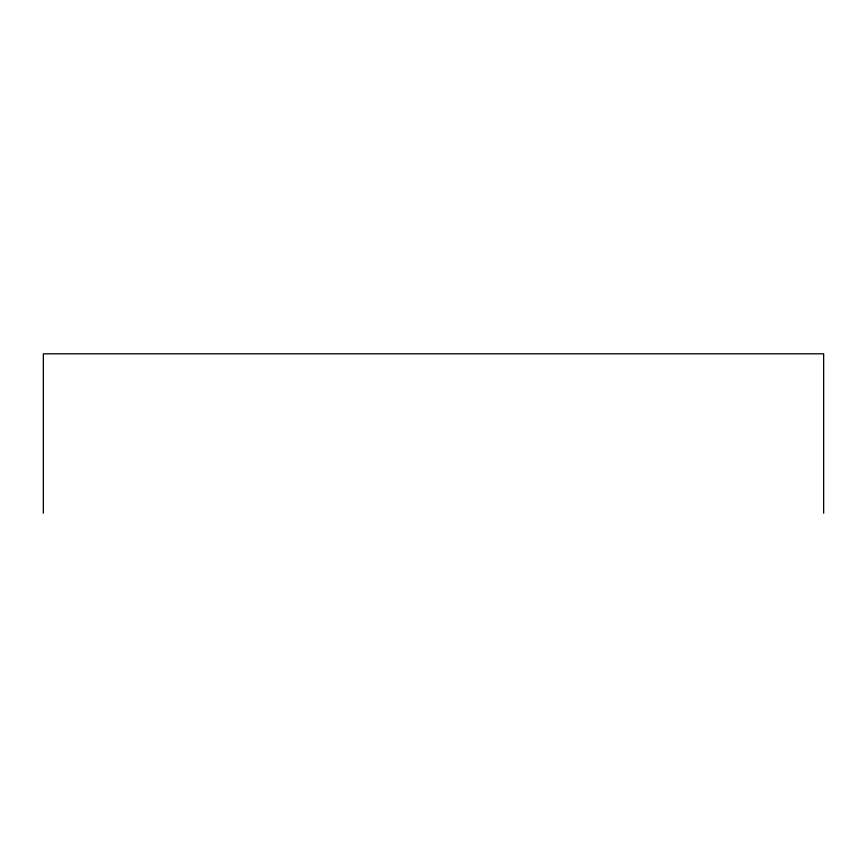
<?xml version="1.0" encoding="UTF-8"?>
<svg xmlns="http://www.w3.org/2000/svg" width="867" height="867" viewBox="0 0 867 867"><rect width="100%" height="100%" fill="white"/><g stroke="black" fill="none" stroke-linecap="round" stroke-linejoin="round"><path stroke-width="1.3" d="M823.65 513.188L823.65 353.812L43.35 353.812L43.35 513.188"/></g></svg>
